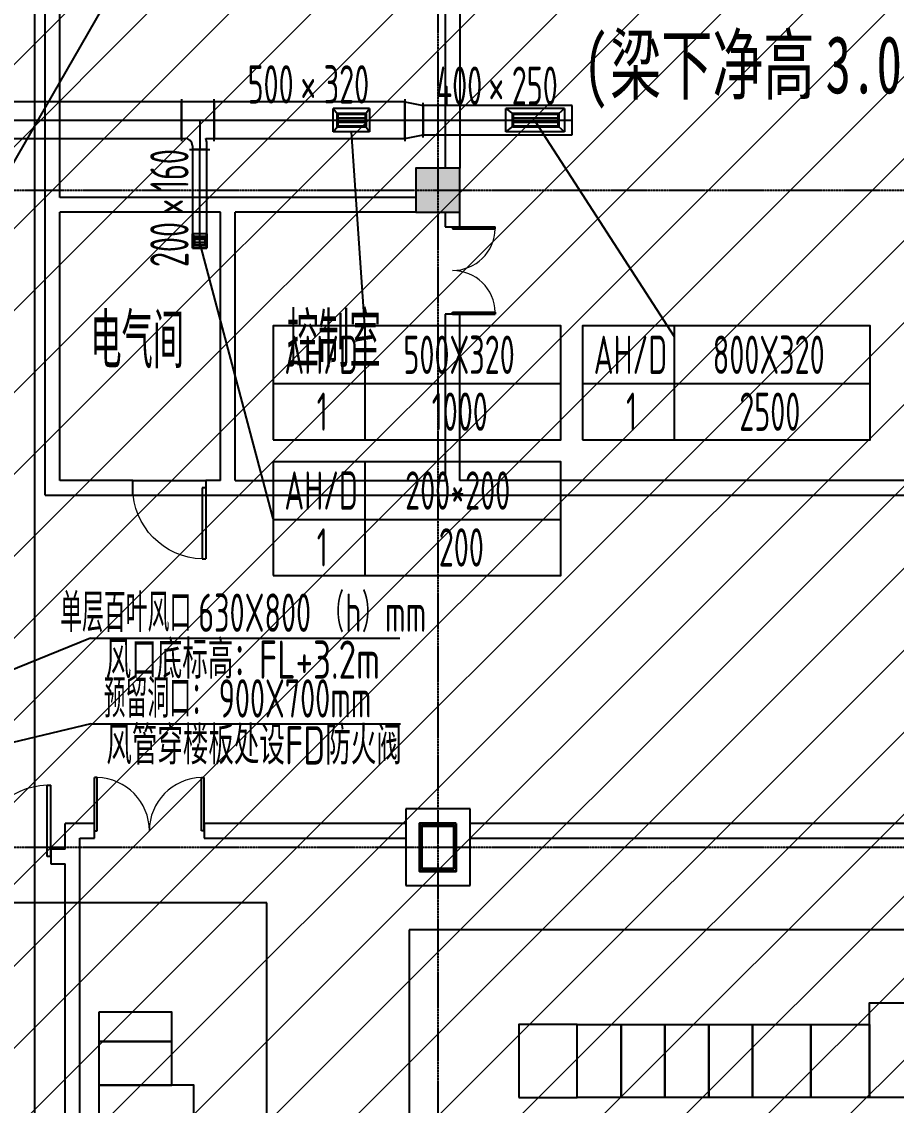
# Model space of a CAD drawing. Extents: x -20827274 to 1300756471, y -549375 to 3431892.
# Drawn here: x -59906 to -47932, y -277794 to -262952 of the extents above; entities that cross this region are included whole.
import ezdxf

# ---------------------------------------------------------------- set-up
doc = ezdxf.new("R2010")
doc.units = 0
doc.header["$LTSCALE"] = 10
for name, pattern in [('CENTER2', [1.125, 0.75, -0.125, 0.125, -0.125]), ('暖附图底图$0$DASH', [0.35, 0.25, -0.1]), ('暖附图底图$0$DOTE', [2.42, 2, -0.2, 0.02, -0.2])]:
    doc.linetypes.add(name, pattern=pattern)
for name, color, linetype in [('1-zs', 3, 'Continuous'), ('1-暖通标注', 4, 'Continuous'), ('1-标注暖通', 4, 'Continuous'), ('DUCT-排风中心线', 5, 'CENTER2'), ('DUCT-排风标注', 3, 'Continuous'), ('DUCT-排风法兰', 2, 'Continuous'), ('DUCT-排风管', 31, 'Continuous'), ('DUCT-排风管端线', 2, 'Continuous'), ('DUCT-排风风口', 7, 'Continuous'), ('DUCT-送风管', 4, 'Continuous'), ('PUB_HATCH', 8, 'Continuous'), ('暖附图底图$0$1-标注暖通', 8, 'Continuous'), ('暖附图底图$0$A-COLUMN', 8, 'Continuous'), ('暖附图底图$0$A-ROOM_NAME', 8, 'Continuous'), ('暖附图底图$0$A-WALL', 8, 'Continuous'), ('暖附图底图$0$DOOR_FIRE', 8, 'Continuous'), ('暖附图底图$0$DOTE', 8, 'Continuous'), ('暖附图底图$0$EQUIP-照明', 8, 'Continuous'), ('暖附图底图$0$SPACE', 8, 'Continuous'), ('暖附图底图$0$WINDOW', 8, 'Continuous'), ('暖附图底图$0$规划-地库', 8, 'Continuous'), ('暖附图底图$0$配电', 8, 'Continuous')]:
    doc.layers.add(name, color=color, linetype=linetype)
doc.layers.add('F-非人防区', color=105, linetype='Continuous', lineweight=15)
doc.layers.add('暖附图底图$0$钢柱', color=8, linetype='Continuous', lineweight=35)
doc.styles.add('8B2_02', font='tssdeng.shx', dxfattribs={"width": 0.6, "bigfont": 'TSSDCHN.shx'})
doc.styles.add('暖附图底图$0$8B2_02', font='tssdeng.shx', dxfattribs={"width": 0.6, "bigfont": 'TSSDCHN.shx'})
doc.styles.add('暖附图底图$0$黑体', font='simhei.ttf', dxfattribs={"width": 0.65})

# ---------------------------------------------------------------- blocks, each defined once
blk = doc.blocks.new('$风口$00000108')
for p, q in [((-250, 135), (-190, 75)), ((-250, -135), (-250, 135)), ((250, 135), (200, 75)), ((250, 135), (250, -135)), ((200, 25), (-190, 25)), ((-250, -135), (-190, -75)), ((200, -25), (-190, -25)), ((200, -75), (250, -135)), ((250, -135), (-250, -135))]:
    blk.add_line(p, q)
at = {"linetype": 'Continuous'}
blk.add_line((250, 135), (-250, 135), dxfattribs=at)
at = {"lineweight": 40}
for p, q in [((-190, 75), (200, 75)), ((-190, -75), (-190, 75)), ((200, 75), (200, -75)), ((-190, -75), (200, -75))]:
    blk.add_line(p, q, dxfattribs=at)
blk = doc.blocks.new('暖附图底图$0$p3')
at = {"layer": '暖附图底图$0$配电'}
for p, q in [((0, 10800), (0, 0)), ((6900, 10800), (0, 10800)), ((6900, 10800), (6900, 0)), ((0, 0), (6900, 0))]:
    blk.add_line(p, q, dxfattribs=at)
for points in [[(2300, 9300), (2300, 8900), (1300, 8900), (1300, 9300)], [(4600, 9300), (4600, 8900), (5600, 8900), (5600, 9300)], [(2300, 8900), (2300, 8300), (1300, 8300), (1300, 8900)], [(4600, 8900), (4600, 8300), (5600, 8300), (5600, 8900)], [(2300, 8300), (2300, 6300), (1000, 6300), (1000, 8300)], [(4600, 8300), (4600, 6300), (5900, 6300), (5900, 8300)], [(2300, 6300), (2300, 5500), (1300, 5500), (1300, 6300)], [(4600, 6300), (4600, 5500), (5600, 5500), (5600, 6300)], [(2300, 5500), (2300, 4700), (1300, 4700), (1300, 5500)], [(4600, 5500), (4600, 4700), (5600, 4700), (5600, 5500)], [(2300, 4700), (2300, 4100), (1300, 4100), (1300, 4700)], [(4600, 4700), (4600, 4100), (5600, 4100), (5600, 4700)], [(2300, 4100), (2300, 3500), (1300, 3500), (1300, 4100)], [(4600, 4100), (4600, 3500), (5600, 3500), (5600, 4100)], [(2300, 3500), (2300, 2900), (1300, 2900), (1300, 3500)], [(4600, 3500), (4600, 2900), (5600, 2900), (5600, 3500)], [(2300, 2900), (2300, 2300), (1300, 2300), (1300, 2900)], [(4600, 2900), (4600, 2300), (5600, 2300), (5600, 2900)], [(2300, 1500), (2300, 2300), (1300, 2300), (1300, 1500)], [(4600, 1500), (4600, 2300), (5600, 2300), (5600, 1500)]]:
    blk.add_lwpolyline(points, close=True, dxfattribs=at)
blk = doc.blocks.new('暖附图底图$0$A$C08EF1FB0')
at = {"layer": '暖附图底图$0$规划-地库', "color": 1}
for p, q in [((6700, 2800), (6100, 1800)), ((7300, 2800), (6700, 1800)), ((7900, 2800), (7300, 1800)), ((8500, 2800), (7900, 1800))]:
    blk.add_line(p, q, dxfattribs=at)
at = {"layer": '暖附图底图$0$配电'}
for p, q in [((10800, 4100), (0, 4100)), ((0, 4100), (0, 0)), ((10800, 4100), (10800, 0)), ((10800, 0), (0, 0))]:
    blk.add_line(p, q, dxfattribs=at)
for points in [[(2500, 1800), (4500, 1800), (4500, 3100), (2500, 3100)], [(1500, 1800), (1900, 1800), (1900, 2800), (1500, 2800)], [(1900, 1800), (2500, 1800), (2500, 2800), (1900, 2800)], [(4500, 1800), (5300, 1800), (5300, 2800), (4500, 2800)], [(5300, 1800), (6100, 1800), (6100, 2800), (5300, 2800)], [(6100, 1800), (6700, 1800), (6700, 2800), (6100, 2800)], [(6700, 1800), (7300, 1800), (7300, 2800), (6700, 2800)], [(7300, 1800), (7900, 1800), (7900, 2800), (7300, 2800)], [(7900, 1800), (8500, 1800), (8500, 2800), (7900, 2800)], [(9300, 1800), (8500, 1800), (8500, 2800), (9300, 2800)]]:
    blk.add_lwpolyline(points, close=True, dxfattribs=at)
blk = doc.blocks.new('暖附图底图$0$A$C17481A77')
at = {"layer": '暖附图底图$0$EQUIP-照明', "rotation": 270}
blk.add_blockref('暖附图底图$0$p3', (-22875, -829), dxfattribs=at)
at = {"layer": '暖附图底图$0$规划-地库', "color": 1, "rotation": 269.9999999993091}
blk.add_blockref('暖附图底图$0$A$C08EF1FB0', (-28923, -460), dxfattribs=at)
blk = doc.blocks.new('暖附图底图$0$A$C00330F2E')
at = {"layer": '暖附图底图$0$钢柱', "color": 4, "lineweight": 35}
for points in [[(18100, -99000), (17600, -99000), (17600, -99650), (18100, -99650)], [(18070, -99620), (17630, -99620), (17630, -99030), (18070, -99030)]]:
    blk.add_lwpolyline(points, close=True, dxfattribs=at)
blk = doc.blocks.new('_FZH')
blk.add_lwpolyline([(-0.5, -0.5), (0.5, -0.5), (0.5, 0.5), (-0.5, 0.5)], close=True)
at = {"layer": 'PUB_HATCH'}
blk.add_solid([(-0.5, -0.5), (0.5, -0.5), (-0.5, 0.5), (0.5, 0.5)], dxfattribs=at)
blk = doc.blocks.new('暖附图底图$0$$DorLib2D$00000002')
for p, q in [((-0.5, 0), (-0.5, 0.4875)), ((-0.475, 0.4875), (-0.5, 0.4875)), ((-0.475, 0), (-0.475, 0.4875)), ((0.475, 0), (0.475, 0.4875)), ((0.475, 0.4875), (0.5, 0.4875)), ((0.5, 0), (0.5, 0.4875)), ((-0.5, 0), (-0.475, 0)), ((0.5, 0), (0.475, 0))]:
    blk.add_line(p, q)
at = {"lineweight": 13}
for centre, start, end in [((-0.4875, 0), 0, 88.53072), ((0.4875, 0), 91.46928, 180)]:
    blk.add_arc(centre, 0.4875, start, end, dxfattribs=at)
blk = doc.blocks.new('暖附图底图$0$$DorLib2D$00000001')
for p, q in [((0.45, 0.975), (0.5, 0.975)), ((0.45, 0), (0.45, 0.975)), ((0.5, 0), (0.5, 0.975)), ((0.5, 0), (0.45, 0))]:
    blk.add_line(p, q)
at = {"lineweight": 13}
blk.add_arc((0.475, 0), 0.975, 91.4693, 180, dxfattribs=at)
blk = doc.blocks.new('暖附图底图$0$AFSFCS')
at = {"layer": '暖附图底图$0$A-COLUMN'}
for p, q in [((-53768.6, -273735.4), (-54648.6, -273735.4)), ((-54648.6, -273735.4), (-54648.6, -274785.4)), ((-53768.6, -274785.4), (-53768.6, -273735.4)), ((-54648.6, -274785.4), (-53768.6, -274785.4))]:
    blk.add_line(p, q, dxfattribs=at)
at = {"layer": '暖附图底图$0$A-WALL'}
for p, q in [((-54108.6, -256560.4), (-54108.6, -264960.4)), ((-53908.6, -256560.4), (-53908.6, -264960.4)), ((-59583.6, -265460.4), (-59583.6, -258460.4)), ((-59383.6, -265360.4), (-59383.6, -258660.4)), ((-57083.6, -265360.4), (-59383.6, -265360.4)), ((-54508.6, -265360.4), (-57083.6, -265360.4)), ((-59583.6, -269435.4), (-59583.6, -265460.4)), ((-59383.6, -269235.4), (-59383.6, -265560.4)), ((-57183.6, -265560.4), (-59383.6, -265560.4)), ((-57183.6, -269235.4), (-57183.6, -265560.4)), ((-54508.6, -265560.4), (-56983.6, -265560.4)), ((-56983.6, -269235.4), (-56983.6, -265560.4)), ((-54108.6, -265560.4), (-54108.6, -265760.4)), ((-53908.6, -265760.4), (-53908.6, -265560.4)), ((-54108.6, -265760.4), (-53908.6, -265760.4)), ((-53908.6, -266960.4), (-54108.6, -266960.4)), ((-54108.6, -266960.4), (-54108.6, -269235.4)), ((-53908.6, -269235.4), (-53908.6, -266960.4)), ((-58383.6, -269235.4), (-59383.6, -269235.4)), ((-58383.6, -269435.4), (-58383.6, -269235.4)), ((-57183.6, -269235.4), (-57383.6, -269235.4)), ((-57383.6, -269235.4), (-57383.6, -269435.4)), ((-56983.6, -269235.4), (-54108.6, -269235.4)), ((-47008.6, -269235.4), (-53908.6, -269235.4)), ((-59583.6, -269435.4), (-58383.6, -269435.4)), ((-57383.6, -269435.4), (-57083.6, -269435.4)), ((-57083.6, -269435.4), (-54008.6, -269435.4)), ((-54008.6, -269435.4), (-47008.6, -269435.4)), ((-58908.6, -273935.4), (-59308.6, -273935.4)), ((-59308.6, -274285.4), (-59308.6, -273935.4)), ((-58908.6, -274135.4), (-58908.6, -273935.4)), ((-54648.6, -273935.4), (-57408.6, -273935.4)), ((-57408.6, -273935.4), (-57408.6, -274135.4)), ((-47358.6, -273935.4), (-53768.6, -273935.4)), ((-59108.6, -274135.4), (-58908.6, -274135.4)), ((-59108.6, -274385.4), (-59108.6, -274135.4)), ((-57408.6, -274135.4), (-54648.6, -274135.4)), ((-53768.6, -274135.4), (-47358.6, -274135.4)), ((-59308.6, -274285.4), (-59508.6, -274285.4)), ((-59508.6, -274285.4), (-59508.6, -274485.4)), ((-59108.6, -287085.4), (-59108.6, -274385.4)), ((-59508.6, -274485.4), (-59308.6, -274485.4)), ((-59308.6, -287085.4), (-59308.6, -274485.4))]:
    blk.add_line(p, q, dxfattribs=at)
at = {"layer": '暖附图底图$0$DOTE', "color": 16, "linetype": '暖附图底图$0$DOTE', "ltscale": 1.5}
for p, q in [((-54208.6, -155629.3), (-54208.6, -385768.2)), ((-113117.3, -265260.4), (10791.4, -265260.4)), ((-113117.3, -274260.4), (10791.4, -274260.4))]:
    blk.add_line(p, q, dxfattribs=at)
at = {"layer": '暖附图底图$0$WINDOW'}
for p, q in [((-58383.6, -269235.4), (-57383.6, -269235.4)), ((-58383.6, -269435.4), (-57383.6, -269435.4))]:
    blk.add_line(p, q, dxfattribs=at)
for name, p in [('暖附图底图$0$A$C00330F2E', (-72058.6, -174935.4)), ('暖附图底图$0$A$C17481A77', (-31725.9, -274560.3))]:
    blk.add_blockref(name, p)
at = {"layer": '暖附图底图$0$A-COLUMN', "xscale": 600, "yscale": 600, "zscale": 600, "rotation": 90}
blk.add_blockref('_FZH', (-54208.6, -265260.4), dxfattribs=at)
at = {"layer": '暖附图底图$0$DOOR_FIRE', "zscale": 200}
for p, xscale, yscale, rotation in [((-54008.6, -266360.4), 1200, 1200, 270), ((-58158.6, -274035.4), 1500, 1500, 359.99999999995)]:
    blk.add_blockref('暖附图底图$0$$DorLib2D$00000002', p, dxfattribs=dict(at, xscale=xscale, yscale=yscale, rotation=rotation))
at = {"layer": '暖附图底图$0$WINDOW', "xscale": 1000, "zscale": 200}
for p, yscale in [((-57883.6, -269335.4), -1000), ((-60008.6, -274385.4), 1000)]:
    blk.add_blockref('暖附图底图$0$$DorLib2D$00000001', p, dxfattribs=dict(at, yscale=yscale))
at = {"layer": '暖附图底图$0$A-ROOM_NAME', "style": '暖附图底图$0$8B2_02', "width": 0.6}
for s, p in [('控制室', (-56272.6, -267687)), ('电气间', (-58966.7, -267699.9))]:
    blk.add_text(s, height=750, dxfattribs=at).set_placement(p)
at = {"layer": '暖附图底图$0$SPACE', "style": '暖附图底图$0$黑体', "width": 0.65}
for s, height, p in [('(', 788.6, (-52218.7, -263933.7)), ('梁下净高', 788.61, (-51850.1, -263933.7)), ('3.0m)', 788.61, (-48901.2, -263933.7))]:
    blk.add_text(s, height=height, dxfattribs=at).set_placement(p)
blk = doc.blocks.new('暖附图底图')
at = {"layer": '暖附图底图$0$1-标注暖通', "linetype": '暖附图底图$0$DASH'}
blk.add_blockref('暖附图底图$0$AFSFCS', (500000, 0), dxfattribs=at)

msp = doc.modelspace()

# ---------------------------------------------------------------- hatches: boundary and pattern name
at = {"layer": 'F-非人防区'}
h = msp.add_hatch(dxfattribs=at)
h.set_pattern_fill('ANSI31', color=8, scale=500)
h.set_pattern_definition([(45, (-67108.6, 126739.6), (-561.266, 561.266), [])])
edge = h.paths.add_edge_path()
edge.add_line((26041.4, -160910.4), (26041.4, -174910.4))
edge.add_line((26041.4, -174910.4), (44466.4, -174910.4))
edge.add_line((44466.4, -174910.4), (44466.4, -230535.4))
edge.add_line((44466.4, -230535.4), (29591.4, -230535.4))
edge.add_line((29591.4, -230535.4), (29591.4, -228585.4))
edge.add_line((29591.4, -228585.4), (32466.4, -228585.4))
edge.add_line((32466.4, -228585.4), (32466.4, -223185.4))
edge.add_line((32466.4, -223185.4), (6116.4, -223185.4))
edge.add_line((6116.4, -223185.4), (6116.4, -236210.4))
edge.add_line((6116.4, -236210.4), (5916.4, -236210.4))
edge.add_line((5916.4, -236210.4), (5921.1, -289912.2))
edge.add_line((5921.1, -289912.2), (35191.4, -289912.2))
edge.add_line((35191.4, -289912.2), (35191.4, -296310.4))
edge.add_line((35191.4, -296310.4), (35041.4, -296310.4))
edge.add_line((35041.4, -296310.4), (35041.4, -296910.4))
edge.add_line((35041.4, -296910.4), (35641.4, -296910.4))
edge.add_line((35641.4, -296910.4), (44736.4, -305099.6))
edge.add_line((44736.4, -305099.6), (22456.5, -329844))
edge.add_line((22456.5, -329844), (22456.5, -340006.4))
edge.add_line((22456.5, -340006.4), (-13248.1, -379660.4))
edge.add_line((-13248.1, -379660.4), (-90108.6, -379660.4))
edge.add_line((-90108.6, -379660.4), (-90108.6, -373660.4))
edge.add_line((-90108.6, -373660.4), (-91358.6, -373660.4))
edge.add_arc((-91358.6, -361660.4), 12000, 180, 270, ccw=False)
edge.add_line((-103358.6, -361660.4), (-103358.6, -333450.4))
edge.add_line((-103358.6, -333450.4), (-95358.6, -333436.6))
edge.add_line((-95358.6, -333436.6), (-95358.6, -160610.4))
edge.add_line((-95358.6, -160610.4), (-86333.4, -160610.4))
edge.add_line((-86333.4, -160610.4), (-86333.6, -149790))
edge.add_line((-86333.6, -149790), (-73433.4, -149790))
edge.add_line((-73433.4, -149790), (-73433.4, -160610.4))
edge.add_line((-73433.4, -160610.4), (26041.4, -160910.4))

# ---------------------------------------------------------------- linework, layer by layer
at = {"layer": '1-暖通标注'}
for p, q in [((-52868.5, -264331, 2600), (-50975.6, -267263.9)), ((-55210.1, -267119.4), (-55392.9, -264461.4, 2600)), ((-56462.6, -269758), (-57467.3, -265974.6, 2600)), ((-58965, -271396.2, -2600), (-65847.4, -274185.5, 2600)), ((-58957.2, -272570.1), (-63733.6, -273710.4, 3000))]:
    msp.add_line(p, q, dxfattribs=at)
at = {"layer": '1-标注暖通'}
for p, q in [((-61826.7, -268029.5, 2600), (-57672.8, -260807.5)), ((-58965, -271396.2, -2600), (-54727.7, -271396.2, -2600)), ((-58957.2, -272570.1), (-54719.9, -272570.1))]:
    msp.add_line(p, q, dxfattribs=at)
for points in [[(-56462.6, -268678.2), (-52526.6, -268678.2), (-52526.6, -267119.4), (-56462.6, -267119.4)], [(-52228, -268678.2), (-48292.1, -268678.2), (-48292.1, -267119.4), (-52228, -267119.4)], [(-56462.6, -270537.4), (-52526.6, -270537.4), (-52526.6, -268978.6), (-56462.6, -268978.6)]]:
    msp.add_lwpolyline(points, close=True, dxfattribs=at)
for points in [[(-55210.1, -267119.4), (-55210.1, -268678.2)], [(-50975.6, -267119.4), (-50975.6, -268678.2)], [(-56462.6, -267909.9), (-52526.6, -267909.9)], [(-52228, -267909.9), (-48292.1, -267909.9)], [(-55210.1, -268978.6), (-55210.1, -270537.4)], [(-56462.6, -269769.1), (-52526.6, -269769.1)]]:
    msp.add_lwpolyline(points, dxfattribs=at)
at = {"layer": 'DUCT-排风中心线'}
for p, q in [((-64562.8, -264301.4), (-57719.5, -264301.4)), ((-57719.3, -264301.4), (-57469.3, -264301.4)), ((-57469.3, -264301.4), (-57269.3, -264301.4)), ((-57469.3, -264301.4), (-57469.3, -264701.4)), ((-57269.1, -264301.4), (-54661.7, -264301.4)), ((-54661.5, -264301.4), (-54411.5, -264301.4)), ((-54411.3, -264301.4), (-52369.9, -264301.4)), ((-57469.3, -266055.3), (-57469.3, -264701.6))]:
    msp.add_line(p, q, dxfattribs=at)
at = {"layer": 'DUCT-排风法兰'}
for p, q in [((-57719.4, -264013.9), (-57719.4, -264588.9)), ((-57269.2, -264588.9), (-57269.2, -264013.9)), ((-54661.6, -264013.9), (-54661.6, -264588.9)), ((-54411.4, -264538.9), (-54411.4, -264063.9)), ((-57606.8, -264701.5), (-57331.8, -264701.5))]:
    msp.add_line(p, q, dxfattribs=at)
at = {"layer": 'DUCT-排风法兰', "color": 18, "true_color": 0x000000}
for p in [(-57719.5, -264301.4, 5000), (-57719.3, -264301.4, 5000), (-57269.3, -264301.4, 5000), (-57269.1, -264301.4, 5000), (-54661.7, -264301.4, 5000), (-54661.5, -264301.4, 5000), (-54411.5, -264301.4, 5000), (-54411.3, -264301.4, 5000), (-57469.3, -264701.4, 5000), (-57469.3, -264701.6, 5000)]:
    msp.add_point(p, dxfattribs=at)
at = {"layer": 'DUCT-排风管'}
for p, q in [((-57719.5, -264051.4), (-64562.8, -264051.4)), ((-57719.5, -264551.4), (-57719.5, -264051.4)), ((-57669.3, -264051.4), (-57719.3, -264051.4)), ((-57269.3, -264051.4), (-57669.3, -264051.4)), ((-54661.7, -264051.4), (-57269.1, -264051.4)), ((-57269.1, -264051.4), (-57269.1, -264551.4)), ((-54661.7, -264551.4), (-54661.7, -264051.4)), ((-54661.5, -264051.4), (-54411.5, -264101.4)), ((-52369.9, -264101.4), (-54411.3, -264101.4)), ((-54411.3, -264101.4), (-54411.3, -264501.4)), ((-52369.9, -264501.4), (-52369.9, -264101.4)), ((-64562.8, -264551.4), (-57719.5, -264551.4)), ((-57719.3, -264551.4), (-57669.3, -264551.4)), ((-57386.5, -264551.4), (-57269.3, -264551.4)), ((-57269.1, -264551.4), (-54661.7, -264551.4)), ((-54661.5, -264551.4), (-54411.5, -264501.4)), ((-54411.3, -264501.4), (-52369.9, -264501.4)), ((-57569.3, -264651.4), (-57569.3, -264701.4)), ((-57369.3, -264701.6), (-57569.3, -264701.6)), ((-57569.3, -264701.6), (-57569.3, -266055.3)), ((-57369.3, -264701.4), (-57369.3, -264651.4)), ((-57369.3, -266055.3), (-57369.3, -264701.6)), ((-57569.3, -266055.3), (-57369.3, -266055.3))]:
    msp.add_line(p, q, dxfattribs=at)
for radius, end in [(100, 90), (300, 19.47122)]:
    msp.add_arc((-57669.3, -264651.4), radius, 0, end, dxfattribs=at)
at = {"layer": 'DUCT-排风管', "color": 18, "true_color": 0x000000}
for p in [(-57719.3, -264301.4, 5000), (-57269.3, -264301.4, 5000), (-54661.5, -264301.4, 5000), (-54411.5, -264301.4, 5000), (-57469.3, -264701.4, 5000)]:
    msp.add_point(p, dxfattribs=at)
at = {"layer": 'DUCT-排风管端线'}
for p, q in [((-57719.3, -264051.4), (-57719.3, -264551.4)), ((-57269.3, -264551.4), (-57269.3, -264051.4)), ((-54661.5, -264051.4), (-54661.5, -264551.4)), ((-54411.5, -264501.4), (-54411.5, -264101.4)), ((-57569.3, -264701.4), (-57369.3, -264701.4))]:
    msp.add_line(p, q, dxfattribs=at)
at = {"layer": 'DUCT-送风管'}
msp.add_line((-59724.9, -286795.2), (-59724.9, -255698.1), dxfattribs=at)

# ---------------------------------------------------------------- block references
at = {"layer": '1-zs'}
msp.add_blockref('暖附图底图', (-500000, 0), dxfattribs=at)
at = {"layer": 'DUCT-排风风口', "color": 2, "yscale": 1.185185185185185}
msp.add_blockref('$风口$00000108', (-55392.9, -264301.4, 2600), dxfattribs=at)
at = {"layer": 'DUCT-排风风口', "color": 2, "xscale": 1.6, "yscale": 1.185185185185185}
msp.add_blockref('$风口$00000108', (-52876.5, -264301.4, 2600), dxfattribs=at)
at = {"layer": 'DUCT-排风风口', "xscale": 0.4, "yscale": 0.7407407407407408}
msp.add_blockref('$风口$00000108', (-57469.3, -265956.1, 2600), dxfattribs=at)

# ---------------------------------------------------------------- texts
at = {"layer": '1-暖通标注', "style": '8B2_02', "width": 0.7}
for s, p in [('风口底标高：FL+3.2m', (-58754.9, -271952.6, -2600)), ('风管穿楼板处设FD防火阀', (-58747.1, -273126.5))]:
    msp.add_text(s, height=525, dxfattribs=at).set_placement(p)
at = {"layer": '1-标注暖通', "style": '8B2_02', "width": 0.6}
for s, p in [('AH/D', (-56308.8, -267777.1)), ('500X320', (-54680.1, -267777.1)), ('AH/D', (-52074.3, -267777.1)), ('800X320', (-50445.5, -267777.1)), ('1', (-55866.6, -268556.5)), ('1000', (-54292.4, -268556.5)), ('1', (-51632.1, -268556.5)), ('2500', (-50082.1, -268556.5)), ('AH/D', (-56308.8, -269636.3)), ('200*200', (-54655.9, -269636.3)), ('1', (-55866.6, -270415.8)), ('200', (-54195.5, -270415.8)), ('单层百叶风口', (-59379.1, -271309.9, -2600)), ('630X800', (-57489.1, -271309.9, -2600)), ('（', (-55792.9, -271309.9, -2600)), ('h', (-55477.9, -271309.9, -2600)), ('）', (-55247.7, -271309.9, -2600)), ('mm', (-54932.7, -271309.9, -2600)), ('预留洞口：', (-58783.6, -272483.8)), ('900X700mm', (-57208.6, -272483.8))]:
    msp.add_text(s, height=525, dxfattribs=at).set_placement(p)
at = {"layer": 'DUCT-排风标注', "style": '8B2_02', "width": 0.6}
for s, p in [('500', (-56813.5, -264073.6, 5000)), ('320', (-55771.6, -264073.6, 5000)), ('400', (-54238.7, -264091.5, 5000)), ('250', (-53196.7, -264091.5, 5000)), ('×', (-56086.6, -264073.6, 5000)), ('×', (-53511.7, -264091.5, 5000))]:
    msp.add_text(s, height=525, dxfattribs=at).set_placement(p)
for s, p in [('160', (-57621.1, -265271.4, 5000)), ('×', (-57621.1, -265586.4, 5000)), ('200', (-57621.1, -266313.3, 5000))]:
    msp.add_text(s, height=525, rotation=90, dxfattribs=at).set_placement(p)

doc.saveas('drawing.dxf')
